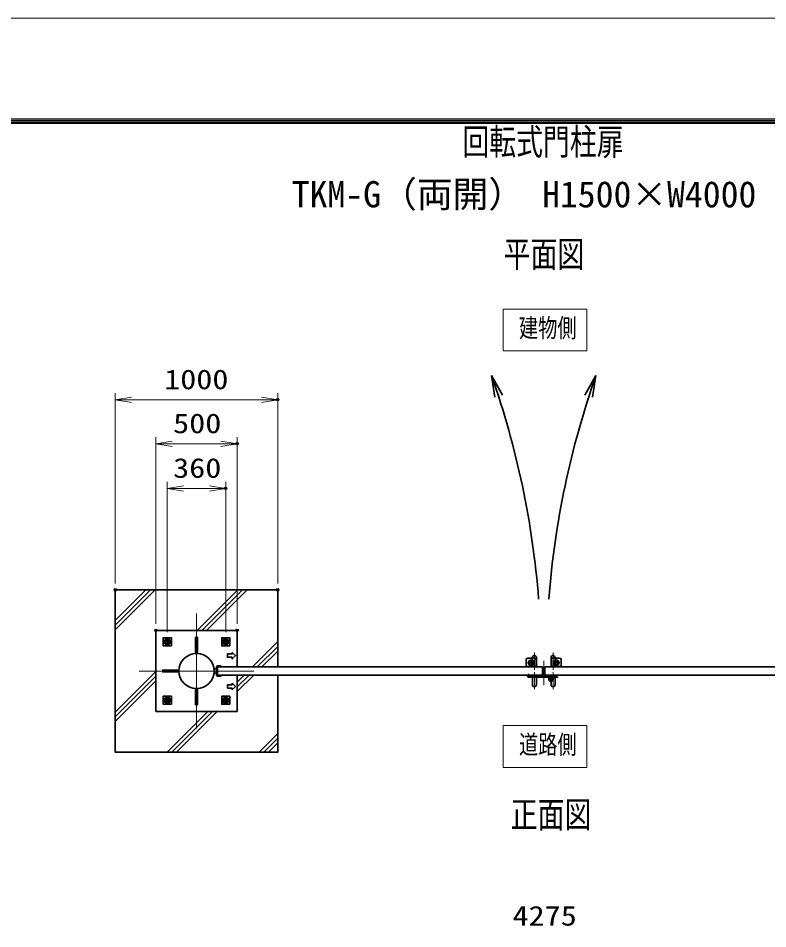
# Model space of a CAD drawing. Units: millimetres at full size. Extents: x -11880 to 11880, y -8400 to 8400.
# Drawn here: x -1497 to 3117, y 2791 to 8400 of the extents above; entities that cross this region are included whole.
import ezdxf
from ezdxf.enums import TextEntityAlignment as Align

# ---------------------------------------------------------------- set-up
doc = ezdxf.new("R2010")
doc.units = ezdxf.units.MM
doc.header["$LTSCALE"] = 30
doc.header["$PDMODE"] = 32
doc.header["$PDSIZE"] = 15
for name, pattern in [('DASHED', [7.5, 6, -1.5]), ('USER1', [18, 12, -1.5, 3, -1.5]), ('USER2', [9, 6, -0.75, 1.5, -0.75])]:
    doc.linetypes.add(name, pattern=pattern)
for name, color, linetype, lineweight in [('0-0_D-TTL', 7, 'Continuous', 18), ('0-1_外形線', 7, 'Continuous', 35), ('0-2_軸線', 200, 'USER1', 15), ('0-3_細線', 2, 'Continuous', 35), ('0-4_寸法線', 4, 'Continuous', 18), ('0-5_0', 7, 'Continuous', 18), ('0-7_隠れ線', 140, 'DASHED', 18), ('0-A_AM_0N', 7, 'Continuous', 50), ('0-B_AM_7N', 6, 'USER2', 18), ('1-2_AM_4N', 4, 'Continuous', 25), ('1-6_ハッチング', 253, 'Continuous', 13)]:
    doc.layers.add(name, color=color, linetype=linetype, lineweight=lineweight)
for name, color, linetype in [('0-6_Defpoints', 7, 'Continuous'), ('0-E_文字3', 254, 'Continuous'), ('1-4_文字', 254, 'Continuous')]:
    doc.layers.add(name, color=color, linetype=linetype)
doc.styles.add('ＭＳ ゴシック', font='')
doc.styles.get('ＭＳ ゴシック').set_extended_font_data('MS Gothic')

# ---------------------------------------------------------------- blocks, each defined once
blk = doc.blocks.new('A$C4093506B')
at = {"layer": '0-1_外形線'}
for p, q in [((-373.3, 0), (376.7, 0)), ((-373.3, -1755), (-373.3, 0)), ((376.7, -1755), (376.7, 0))]:
    blk.add_line(p, q, dxfattribs=at)
blk.add_arc((1.7, -1755), 375, 180, 0, dxfattribs=at)
at = {"layer": '0-2_軸線', "linetype": 'USER2'}
blk.add_line((1.7, 532.5), (1.7, -2662.5), dxfattribs=at)
blk = doc.blocks.new('A$C031A601E')
at = {"layer": '0-1_外形線'}
for p, q in [((-914.7, 739.2), (-914.7, -610.8)), ((-614.7, -910.8), (585.3, -910.8))]:
    blk.add_line(p, q, dxfattribs=at)
blk.add_lwpolyline([(885.3, -610.8), (885.3, 739.2), (-914.7, 739.2)], dxfattribs=at)
for centre, start, end in [((-614.7, -610.8), 180, 270), ((585.3, -610.8), 270, 0)]:
    blk.add_arc(centre, 300, start, end, dxfattribs=at)
at = {"layer": '0-2_軸線'}
for q in [(-14.7, 645.4), (-670.9, -10.8), (641.6, -10.8), (-14.7, -667.1)]:
    blk.add_line((-14.7, -10.8), q, dxfattribs=at)
at = {"layer": '0-3_細線'}
blk.add_circle((-14.7, -10.8), 525, dxfattribs=at)
at = {"layer": '0-7_隠れ線', "linetype": 'Continuous'}
blk.add_line((-914.7, 589.2), (885.3, 589.2), dxfattribs=at)
at = {"layer": '0-7_隠れ線'}
for radius in [420, 315, 285]:
    blk.add_circle((-14.7, -10.8), radius, dxfattribs=at)
blk = doc.blocks.new('U260')
at = {"layer": '0-A_AM_0N'}
blk.add_lwpolyline([(11066605, 87180327), (11066155, 87180067.2), (11065705, 87180327), (11065705, 87180846.6), (11066155, 87181106.4), (11066605, 87180846.6)], close=True, dxfattribs=at)
for radius in [450, 259.4]:
    blk.add_circle((11066155, 87180586.8), radius, dxfattribs=at)
at = {"layer": '0-B_AM_7N'}
for p, q in [((11066726.6, 87180586.8), (11065583.4, 87180586.8)), ((11066155, 87181158.4), (11066155, 87180015.2))]:
    blk.add_line(p, q, dxfattribs=at)
at = {"layer": '1-2_AM_4N'}
blk.add_arc((11066155, 87180586.8), 300, 10, 280, dxfattribs=at)
blk = doc.blocks.new('U261')
at = {"layer": '0-A_AM_0N'}
blk.add_lwpolyline([(11055805, 87180327), (11055355, 87180067.2), (11054905, 87180327), (11054905, 87180846.6), (11055355, 87181106.4), (11055805, 87180846.6)], close=True, dxfattribs=at)
for radius in [450, 259.4]:
    blk.add_circle((11055355, 87180586.8), radius, dxfattribs=at)
at = {"layer": '0-B_AM_7N'}
for p, q in [((11055926.6, 87180586.8), (11054783.4, 87180586.8)), ((11055355, 87181158.4), (11055355, 87180015.2))]:
    blk.add_line(p, q, dxfattribs=at)
at = {"layer": '1-2_AM_4N'}
blk.add_arc((11055355, 87180586.8), 300, 10, 280, dxfattribs=at)
blk = doc.blocks.new('U262')
at = {"layer": '0-A_AM_0N'}
blk.add_lwpolyline([(11055805, 87169527), (11055355, 87169267.2), (11054905, 87169527), (11054905, 87170046.6), (11055355, 87170306.4), (11055805, 87170046.6)], close=True, dxfattribs=at)
for radius in [450, 259.4]:
    blk.add_circle((11055355, 87169786.8), radius, dxfattribs=at)
at = {"layer": '0-B_AM_7N'}
for p, q in [((11055926.6, 87169786.8), (11054783.4, 87169786.8)), ((11055355, 87170358.4), (11055355, 87169215.2))]:
    blk.add_line(p, q, dxfattribs=at)
at = {"layer": '1-2_AM_4N'}
blk.add_arc((11055355, 87169786.8), 300, 10, 280, dxfattribs=at)
blk = doc.blocks.new('U263')
at = {"layer": '0-A_AM_0N'}
blk.add_lwpolyline([(11066605, 87169527), (11066155, 87169267.2), (11065705, 87169527), (11065705, 87170046.6), (11066155, 87170306.4), (11066605, 87170046.6)], close=True, dxfattribs=at)
for radius in [450, 259.4]:
    blk.add_circle((11066155, 87169786.8), radius, dxfattribs=at)
at = {"layer": '0-B_AM_7N'}
for p, q in [((11066726.6, 87169786.8), (11065583.4, 87169786.8)), ((11066155, 87170358.4), (11066155, 87169215.2))]:
    blk.add_line(p, q, dxfattribs=at)
at = {"layer": '1-2_AM_4N'}
blk.add_arc((11066155, 87169786.8), 300, 10, 280, dxfattribs=at)
blk = doc.blocks.new('ddgfdgggg')
at = {"layer": '0-1_外形線'}
for p, q in [((0, 720), (8880, 720)), ((0, 360), (8880, 360)), ((360, 0), (360, 360)), ((720, 0), (720, 360)), ((3480, 240), (3480, 360)), ((3540, 144), (3540, 240)), ((4620, 240), (4620, 144)), ((7080, 240), (7080, 360)), ((8280, 240), (7080, 240)), ((7140, 144), (7140, 240)), ((8220, 240), (8220, 144)), ((8280, 360), (8280, 240)), ((8880, 360), (8880, 720)), ((13680, 240), (13680, 720)), ((13680, 720), (19680, 720)), ((13680, 240), (19680, 240)), ((14340, 24), (14340, 120)), ((15180, -360), (15180, 240)), ((15420, 120), (15420, 24)), ((17940, 24), (17940, 120)), ((18180, -360), (18180, 240)), ((19020, 120), (19020, 24)), ((19680, 720), (19680, 240)), ((0, -720), (20459.5, -720)), ((623.5, -360), (20506.9, -360)), ((4320, -156), (3840, -156)), ((7920, -156), (7440, -156)), ((15120, -276), (14640, -276)), ((15000, -2400), (15000, -1320)), ((15240, -1080), (18120, -1080)), ((15960, -1080), (15960, -720)), ((15960, -1595), (17400, -1595)), ((17400, -1080), (17400, -720)), ((18720, -276), (18240, -276)), ((18360, -2400), (18360, -1320)), ((21386.8, -968.5), (20459.5, -720)), ((21480, -620.7), (20506.9, -360)), ((21386.8, -968.5), (21480, -620.7))]:
    blk.add_line(p, q, dxfattribs=at)
for points in [[(4680, 360), (4680, 240), (3480, 240)], [(15480, 240), (15480, 120), (14280, 120), (14280, 240)], [(19080, 240), (19080, 120), (17880, 120), (17880, 240)]]:
    blk.add_lwpolyline(points, dxfattribs=at)
for centre, radius, start, end in [((0, 0), 720, 90, 0), ((0, 0), 360, 90, 0), ((3840, 144), 300, 180, 270), ((4320, 144), 300, 270, 0.00002), ((7440, 144), 300, 180, 270), ((7920, 144), 300, 270, 0.00002), ((14640, 24), 300, 180, 270), ((15120, 24), 300, 270, 0.00002), ((18240, 24), 300, 180, 270), ((18720, 24), 300, 270, 0.00002), ((15240, -1320), 240, 90.00002, 180), ((16680, -2400), 1680, 180, 0), ((16680, -2400), 1080, 131.8103, 48.18971), ((18120, -1320), 240, 0.00002, 90.00002)]:
    blk.add_arc(centre, radius, start, end, dxfattribs=at)
at = {"layer": '0-2_軸線'}
for q in [(0, 1526.2), (0, -1526.2), (1526.2, 0)]:
    blk.add_line((0, 0), q, dxfattribs=at)
at = {"layer": '0-7_隠れ線', "linetype": 'Continuous'}
for p, q in [((16080, 720), (16380, 420)), ((16380, 420), (16980, 420)), ((16380, -1080), (16380, 420)), ((16500, -1080), (16500, 420)), ((16860, -1080), (16860, 420)), ((17280, 720), (16980, 420)), ((16980, -1080), (16980, 420)), ((15960, -720), (15960, -360)), ((17400, -720), (17400, -360))]:
    blk.add_line(p, q, dxfattribs=at)
blk = doc.blocks.new('_Open')
at = {"layer": '0-5_0', "color": 4}
blk.add_line((-30, 5), (0, 0), dxfattribs=at)
blk.add_lwpolyline([(-30, -5), (0, 0), (-30, 0)], dxfattribs=at)

msp = doc.modelspace()

# ---------------------------------------------------------------- linework, layer by layer
at = {"layer": '0-0_D-TTL'}
for points in [[(-11880, -8400), (11880, -8400), (11880, 8400), (-11880, 8400)], [(-11116.29, 7779.43), (11116.29, 7779.43), (11116.29, -7777.71), (-11116.29, -7777.71)], [(-11109.21, 7772.36), (11109.21, 7772.36), (11109.21, -7770.64), (-11109.21, -7770.64)], [(-11102.14, 7765.29), (11102.14, 7765.29), (11102.14, -7763.57), (-11102.14, -7763.57)], [(-11095.07, 7758.21), (11095.07, 7758.21), (11095.07, -7756.5), (-11095.07, -7756.5)], [(-11088, 7751.14), (11088, 7751.14), (11088, -7749.43), (-11088, -7749.43)]]:
    msp.add_lwpolyline(points, close=True, dxfattribs=at)
at = {"layer": '0-1_外形線'}
for p, q in [((-649.46, 4128.58), (-649.46, 4628.58)), ((-649.46, 4628.58), (-149.46, 4628.58)), ((-149.46, 4628.58), (-149.46, 4403.58)), ((-275.46, 4391.08), (-292.04, 4391.08)), ((-275.46, 4403.58), (-275.46, 4353.58)), ((-249.46, 4409.58), (-269.46, 4409.58)), ((-269.46, 4353.58), (-269.46, 4403.58)), ((-292.04, 4366.08), (-275.46, 4366.08)), ((-149.46, 4353.58), (-149.46, 4128.58)), ((-149.46, 4128.58), (-649.46, 4128.58))]:
    msp.add_line(p, q, dxfattribs=at)
for points in [[(100.54, 4353.58), (100.54, 3878.58), (-899.46, 3878.58), (-899.46, 4878.58), (100.54, 4878.58), (100.54, 4403.58)], [(-269.46, 4403.58), (-249.46, 4403.58), (-249.46, 4409.58)], [(-269.46, 4347.58), (-249.46, 4347.58), (-249.46, 4353.58), (-269.46, 4353.58)]]:
    msp.add_lwpolyline(points, dxfattribs=at)
for points in [[(-554.46, 4533.58), (-604.46, 4533.58), (-604.46, 4583.58), (-554.46, 4583.58)], [(-194.46, 4533.58), (-244.46, 4533.58), (-244.46, 4583.58), (-194.46, 4583.58)], [(1730.54, 4403.58), (-269.46, 4403.58), (-269.46, 4353.58), (1730.54, 4353.58)], [(1745.54, 4403.58), (3745.54, 4403.58), (3745.54, 4353.58), (1745.54, 4353.58)], [(-554.46, 4173.58), (-604.46, 4173.58), (-604.46, 4223.58), (-554.46, 4223.58)], [(-194.46, 4173.58), (-244.46, 4173.58), (-244.46, 4223.58), (-194.46, 4223.58)]]:
    msp.add_lwpolyline(points, close=True, dxfattribs=at)
for centre, radius in [((-399.46, 4378.58), 108.15), ((1660.54, 4428.58), 12.5), ((1815.54, 4428.58), 12.5)]:
    msp.add_circle(centre, radius, dxfattribs=at)
for centre, start, end in [((-269.46, 4403.58), 90, 180), ((-269.46, 4353.58), 180, 270)]:
    msp.add_arc(centre, 6, start, end, dxfattribs=at)
at = {"layer": '0-2_軸線'}
for p, q in [((-399.46, 4378.58), (-399.46, 4732.14)), ((1660.54, 4428.58), (1660.54, 4442.33)), ((1738.04, 4442.17), (1738.04, 4291.22)), ((1738.04, 4442.17), (1738.04, 4291.22)), ((1815.54, 4428.58), (1815.54, 4442.33)), ((-399.46, 4378.58), (-753.02, 4378.58)), ((-269.46, 4378.58), (-429.96, 4378.58)), ((-399.46, 4378.58), (-45.91, 4378.58)), ((-399.46, 4378.58), (-399.46, 4025.03)), ((1660.54, 4428.58), (1646.79, 4428.58)), ((1660.54, 4428.58), (1660.54, 4414.83)), ((1660.54, 4428.58), (1674.29, 4428.58)), ((1815.54, 4428.58), (1801.79, 4428.58)), ((1815.54, 4428.58), (1829.29, 4428.58)), ((1815.54, 4428.58), (1815.54, 4414.83))]:
    msp.add_line(p, q, dxfattribs=at)
at = {"layer": '0-3_細線'}
for p, q in [((1416.72, 6199.32), (1437.75, 6064.64)), ((1416.72, 6199.32), (1484.42, 6078.14)), ((2059.35, 6199.32), (1991.65, 6078.14)), ((2059.35, 6199.32), (2038.32, 6064.64)), ((-393.46, 4586.48), (-393.46, 4486.57)), ((-275.46, 4395.08), (-279.46, 4391.08)), ((-279.46, 4366.08), (-275.46, 4362.08)), ((-179.46, 4293.58), (-209.46, 4293.58)), ((-209.46, 4293.58), (-209.46, 4273.58)), ((-209.46, 4273.58), (-179.46, 4273.58)), ((-179.46, 4303.58), (-179.46, 4293.58)), ((-179.46, 4303.58), (-159.46, 4283.58)), ((-159.46, 4283.58), (-179.46, 4263.58)), ((-179.46, 4263.58), (-179.46, 4273.58))]:
    msp.add_line(p, q, dxfattribs=at)
for points in [[(-393.46, 4586.48), (-405.46, 4586.48), (-405.46, 4486.73)], [(-179.46, 4493.58), (-179.46, 4483.58), (-209.46, 4483.58), (-209.46, 4463.58), (-179.46, 4463.58)], [(-179.46, 4493.58), (-159.46, 4473.58), (-179.46, 4453.58), (-179.46, 4463.58)], [(-507.45, 4384.58), (-607.36, 4384.58), (-607.36, 4372.58), (-507.45, 4372.58)], [(-393.46, 4270.6), (-393.46, 4170.68), (-405.46, 4170.68), (-405.46, 4270.44)]]:
    msp.add_lwpolyline(points, dxfattribs=at)
for centre, start, end in [((-3731.88, 4395.91), 4.47285, 19.30394), ((7207.95, 4395.91), 160.69606, 175.52715)]:
    msp.add_arc(centre, 5455.3, start, end, dxfattribs=at)
at = {"layer": '0-4_寸法線'}
for p, q in [((-899.46, 4918.58), (-899.46, 6089.52)), ((100.54, 4918.58), (100.54, 6089.52)), ((-899.46, 6049.52), (100.54, 6049.52)), ((-649.46, 4668.58), (-649.46, 5818.58)), ((-649.46, 5778.58), (-149.46, 5778.58)), ((-149.46, 4668.58), (-149.46, 5818.58)), ((-579.46, 4617.64), (-579.46, 5543.67)), ((-579.46, 5503.67), (-219.46, 5503.67)), ((-219.46, 4617.64), (-219.46, 5543.67))]:
    msp.add_line(p, q, dxfattribs=at)
for points in [[(1488.35, 6350.71), (2003.62, 6350.71), (2003.62, 6607.79), (1488.35, 6607.79)], [(1488.35, 3785.05), (2003.62, 3785.05), (2003.62, 4042.12), (1488.35, 4042.12)]]:
    msp.add_lwpolyline(points, close=True, dxfattribs=at)
at = {"layer": '0-6_Defpoints'}
for p in [(100.54, 6049.52), (-149.46, 5778.58), (-219.46, 5503.67), (-899.46, 4878.58), (100.54, 4878.58), (-649.46, 4628.58), (-149.46, 4628.58), (-579.46, 4577.64), (-219.46, 4577.64)]:
    msp.add_point(p, dxfattribs=at)
at = {"layer": '0-7_隠れ線'}
for centre in [(-579.46, 4558.58), (-219.46, 4558.58), (-579.46, 4198.58), (-219.46, 4198.58)]:
    msp.add_circle(centre, 20, dxfattribs=at)
at = {"layer": '1-6_ハッチング'}
for p, q in [((-899.46, 4690.77), (-711.65, 4878.58)), ((-899.46, 4661.77), (-682.65, 4878.58)), ((-899.46, 4632.77), (-653.65, 4878.58)), ((-395.97, 4628.58), (-145.97, 4878.58)), ((-366.97, 4628.58), (-116.97, 4878.58)), ((-337.97, 4628.58), (-87.97, 4878.58)), ((-55.28, 4403.58), (100.54, 4559.4)), ((-26.28, 4403.58), (100.54, 4530.4)), ((2.72, 4403.58), (100.54, 4501.4)), ((-899.46, 4125.08), (-649.46, 4375.08)), ((-899.46, 4096.08), (-649.46, 4346.08)), ((-149.46, 4309.4), (-105.28, 4353.58)), ((-149.46, 4280.4), (-76.28, 4353.58)), ((-149.46, 4251.4), (-47.28, 4353.58)), ((-899.46, 4067.08), (-649.46, 4317.08)), ((-580.28, 3878.58), (-330.28, 4128.58)), ((-551.28, 3878.58), (-301.28, 4128.58)), ((-522.28, 3878.58), (-272.28, 4128.58)), ((-14.59, 3878.58), (100.54, 3993.71)), ((14.41, 3878.58), (100.54, 3964.71)), ((43.41, 3878.58), (100.54, 3935.71))]:
    msp.add_line(p, q, dxfattribs=at)

# ---------------------------------------------------------------- block references
at = {"layer": '0-1_外形線', "yscale": 0.03333333, "rotation": 180}
for name, p, xscale in [('A$C4093506B', (1680.59, 4403.58), 0.03333333), ('A$C4093506B', (1795.48, 4403.58), -0.03333333), ('A$C031A601E', (1661.03, 4428.22), -0.03333333), ('A$C031A601E', (1815.05, 4428.22), 0.03333333)]:
    msp.add_blockref(name, p, dxfattribs=dict(at, xscale=xscale))
at = {"layer": '0-1_外形線'}
for name, p, xscale, yscale in [('ddgfdgggg', (1644.04, 4347.58), 0.008333333, 0.008333333), ('A$C4093506B', (1680.59, 4353.58), -0.03333333, 0.03333333), ('A$C4093506B', (1795.48, 4353.58), 0.03333333, 0.03333333)]:
    msp.add_blockref(name, p, dxfattribs=dict(at, xscale=xscale, yscale=yscale))
at = {"layer": '0-4_寸法線', "xscale": 3.333333, "yscale": 3.333333, "rotation": 180}
for p in [(-899.46, 6049.52), (-649.46, 5778.58), (-579.46, 5503.67)]:
    msp.add_blockref('_Open', p, dxfattribs=at)
at = {"layer": '0-4_寸法線', "xscale": 3.333333, "yscale": 3.333333}
for p in [(100.54, 6049.52), (-149.46, 5778.58), (-219.46, 5503.67)]:
    msp.add_blockref('_Open', p, dxfattribs=at)
at = {"layer": '0-A_AM_0N', "xscale": 0.03333333, "yscale": 0.03333333}
for name in ['U261', 'U260', 'U262', 'U263']:
    msp.add_blockref(name, (-369091.3, -2901460.98), dxfattribs=at)

# ---------------------------------------------------------------- texts
at = {"layer": '0-1_外形線', "style": 'ＭＳ ゴシック', "width": 0.75}
for s, p in [('建物側', (1585.94, 6399.43)), ('道路側', (1585.94, 3833.76))]:
    msp.add_text(s, height=115.5, dxfattribs=at).set_placement(p, align=Align.BOTTOM_LEFT)
at = {"layer": '0-4_寸法線', "color": 254, "style": 'ＭＳ ゴシック', "width": 1.2}
for s, p in [('1000', (-598.66, 6078.2)), ('500', (-543.46, 5807.27)), ('360', (-543.46, 5532.36)), ('4275', (1546.04, 2773.95))]:
    msp.add_text(s, height=121.2, dxfattribs=at).set_placement(p, align=Align.BOTTOM_LEFT)
at = {"layer": '0-E_文字3', "style": 'ＭＳ ゴシック', "width": 0.75}
msp.add_text('回転式門柱扉', height=161.7, dxfattribs=at).set_placement((1236.92, 7509.45), align=Align.BOTTOM_LEFT)
at = {"layer": '0-E_文字3', "style": 'ＭＳ ゴシック'}
msp.add_text('TKM-G（両開） H1500×W4000', height=161.6, dxfattribs=at).set_placement((186.61, 7186.48), align=Align.BOTTOM_LEFT)
at = {"layer": '1-4_文字', "style": 'ＭＳ ゴシック', "width": 0.75}
for s, p in [('平面図', (1491.29, 6817.26)), ('正面図', (1534.98, 3365.2))]:
    msp.add_text(s, height=161.7, dxfattribs=at).set_placement(p, align=Align.BOTTOM_LEFT)

doc.saveas('drawing.dxf')
